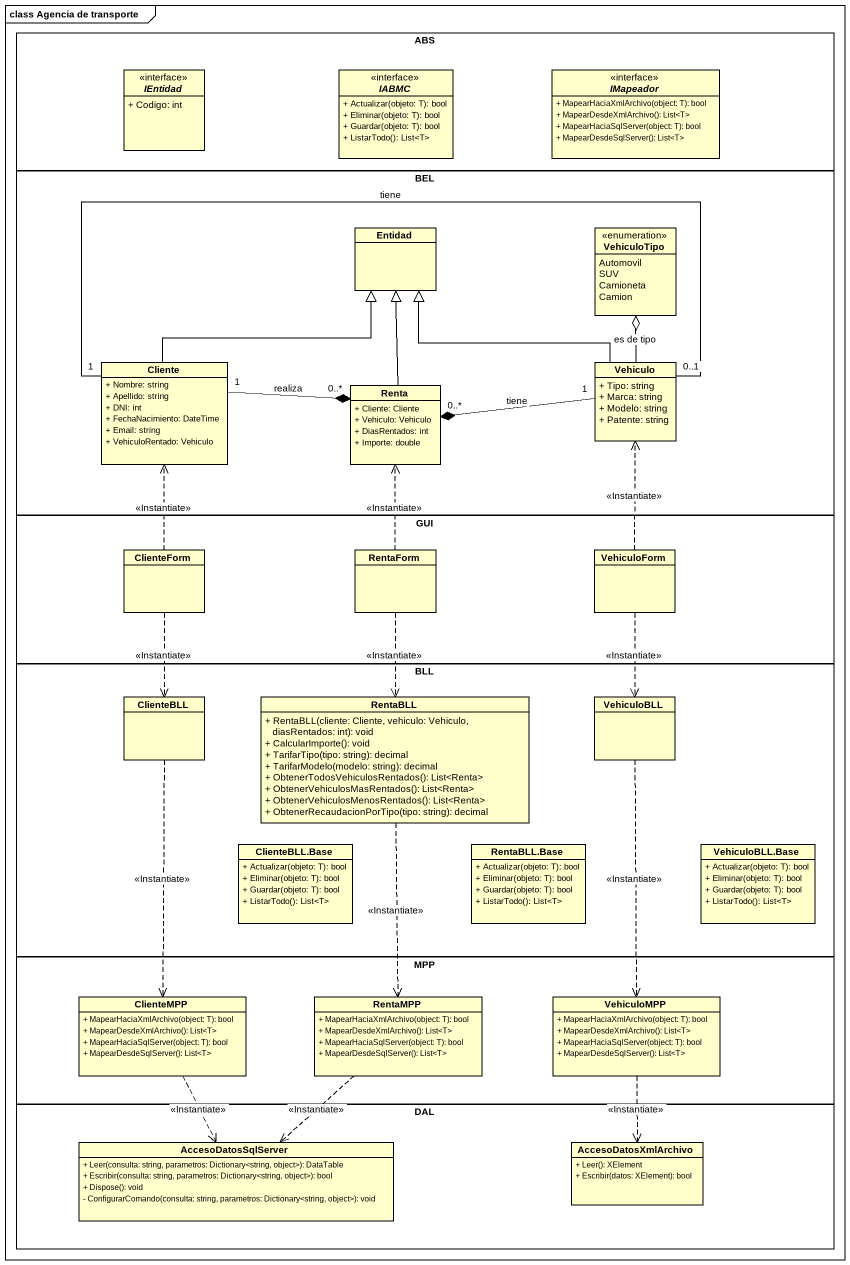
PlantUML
@startuml
mainframe class Agencia de transporte
hide circle
hide empty members
skinparam classAttributeIconSize 0
rectangle ABS {
  interface IEntidad {
    + Codigo: int
  }
  interface IABMC {
    + Actualizar(objeto: T): bool
    + Eliminar(objeto: T): bool
    + Guardar(objeto: T): bool
    + ListarTodo(): List<T>
  }
  interface IMapeador {
    + MapearHaciaXmlArchivo(object: T): bool
    + MapearDesdeXmlArchivo(): List<T>
    + MapearHaciaSqlServer(object: T): bool
    + MapearDesdeSqlServer(): List<T>
  }
}
rectangle BEL {
  class Entidad
  enum VehiculoTipo {
    Automovil
    SUV
    Camioneta
    Camion
  }
  class Cliente {
    + Nombre: string
    + Apellido: string
    + DNI: int
    + FechaNacimiento: DateTime
    + Email: string
    + VehiculoRentado: Vehiculo
  }
  class Vehiculo {
    + Tipo: string
    + Marca: string
    + Modelo: string
    + Patente: string
  }
  class Renta {
    + Cliente: Cliente
    + Vehiculo: Vehiculo
    + DiasRentados: int
    + Importe: double
  }
}
rectangle GUI {
  class ClienteForm
  class RentaForm
  class VehiculoForm
}
rectangle BLL {
  class ClienteBLL
  class RentaBLL {
    + RentaBLL(cliente: Cliente, vehiculo: Vehiculo, diasRentados: int): void
    + CalcularImporte(): void
    + TarifarTipo(tipo: string): decimal
    + TarifarModelo(modelo: string): decimal
    + ObtenerTodosVehiculosRentados(): List<Renta>
    + ObtenerVehiculosMasRentados(): List<Renta>
    + ObtenerVehiculosMenosRentados(): List<Renta>
    + ObtenerRecaudacionPorTipo(tipo: string): decimal
  }
  class VehiculoBLL
  class "ClienteBLL.Base" as ClienteBLL_Base {
    + Actualizar(objeto: T): bool
    + Eliminar(objeto: T): bool
    + Guardar(objeto: T): bool
    + ListarTodo(): List<T>
  }
  class "RentaBLL.Base" as RentaBLL_Base {
    + Actualizar(objeto: T): bool
    + Eliminar(objeto: T): bool
    + Guardar(objeto: T): bool
    + ListarTodo(): List<T>
  }
  class "VehiculoBLL.Base" as VehiculoBLL_Base {
    + Actualizar(objeto: T): bool
    + Eliminar(objeto: T): bool
    + Guardar(objeto: T): bool
    + ListarTodo(): List<T>
  }
}
rectangle MPP {
  class ClienteMPP {
    + MapearHaciaXmlArchivo(object: T): bool
    + MapearDesdeXmlArchivo(): List<T>
    + MapearHaciaSqlServer(object: T): bool
    + MapearDesdeSqlServer(): List<T>
  }
  class RentaMPP {
    + MapearHaciaXmlArchivo(object: T): bool
    + MapearDesdeXmlArchivo(): List<T>
    + MapearHaciaSqlServer(object: T): bool
    + MapearDesdeSqlServer(): List<T>
  }
  class VehiculoMPP {
    + MapearHaciaXmlArchivo(object: T): bool
    + MapearDesdeXmlArchivo(): List<T>
    + MapearHaciaSqlServer(object: T): bool
    + MapearDesdeSqlServer(): List<T>
  }
}
rectangle DAL {
  class AccesoDatosSqlServer {
    + Leer(consulta: string, parametros: Dictionary<string, object>): DataTable
    + Escribir(consulta: string, parametros: Dictionary<string, object>): bool
    + Dispose(): void
    - ConfigurarComando(consulta: string, parametros: Dictionary<string, object>): void
  }
  class AccesoDatosXmlArchivo {
    + Leer(): XElement
    + Escribir(datos: XElement): bool
  }
}
Cliente -up-|> Entidad
Cliente "1" -right-* "0..*" Renta : realiza
Vehiculo -left-|> Entidad
Vehiculo -up-o VehiculoTipo : es de tipo
Vehiculo "0..1" -left- "1" Cliente : tiene
Vehiculo "1" -left-* "0..*" Renta : tiene
Renta -up-|> Entidad
ClienteForm .up.> Cliente : <<Instantiate>>
ClienteForm ..> ClienteBLL : <<Instantiate>>
RentaForm .up.> Renta : <<Instantiate>>
RentaForm ..> RentaBLL : <<Instantiate>>
VehiculoForm .up.> Vehiculo : <<Instantiate>>
VehiculoForm ..> VehiculoBLL : <<Instantiate>>
ClienteBLL ..> ClienteMPP : <<Instantiate>>
RentaBLL ..> RentaMPP : <<Instantiate>>
VehiculoBLL ..> VehiculoMPP : <<Instantiate>>
ClienteMPP ..> AccesoDatosSqlServer : <<Instantiate>>
RentaMPP ..> AccesoDatosSqlServer : <<Instantiate>>
VehiculoMPP ..> AccesoDatosXmlArchivo : <<Instantiate>>
@enduml
